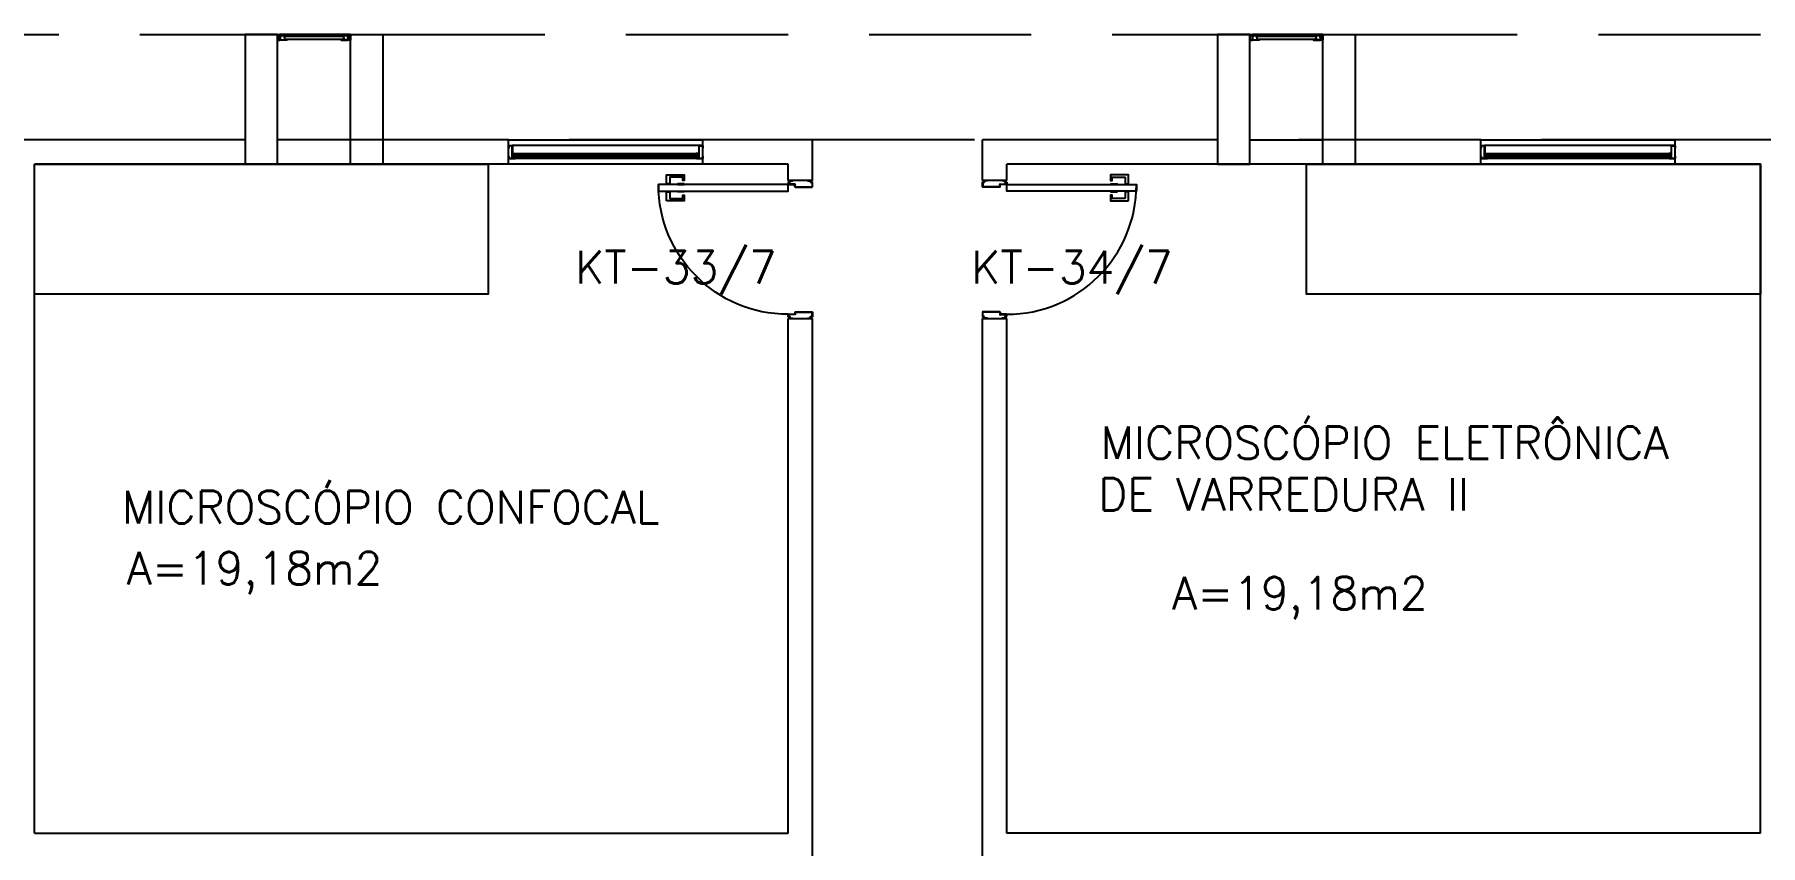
# Model space of a CAD drawing. Header units: millimetres. Extents: x 2128 to 2646, y 1972 to 2207.
# Drawn here: x 2406.51 to 2417.16, y 2131.64 to 2136.64 of the extents above; entities that cross this region are included whole.
import ezdxf

# ---------------------------------------------------------------- set-up
doc = ezdxf.new("R2010")
doc.units = ezdxf.units.MM
doc.linetypes.add('HIDDEN', pattern=[0.375, 0.25, -0.125])
for name, color, linetype in [('AR-ALV', 2, 'Continuous'), ('AR-BANCADAS', 1, 'Continuous'), ('AR-ESQ', 1, 'Continuous'), ('AR-ESTC', 3, 'Continuous'), ('AR-PEITORIL', 1, 'Continuous'), ('AR-PORTA', 1, 'Continuous'), ('BC- VISTA', 1, 'Continuous'), ('DT-ESQ-BAGUETE-C', 1, 'Continuous'), ('DT-ESQ-BAGUETE-V', 1, 'Continuous'), ('DT-ESQ-CHAPA DOBRADA-V', 1, 'Continuous'), ('DT-ESQ-MARCO-V', 1, 'Continuous'), ('DT-ESQ-PERFIL CADEIRA-C', 2, 'Continuous'), ('DT-ESQ-PERFIL CADEIRA-V', 2, 'Continuous'), ('DT-ESQ-PERFIL U-C', 2, 'Continuous'), ('DT-ESQ-VENEZIANA-C', 1, 'Continuous'), ('DT-ESQ-VENEZIANA-V', 1, 'Continuous'), ('DT-ESQ-VIDRO-C', 2, 'Continuous'), ('DT-TXTMOD', 1, 'Continuous'), ('ENDEREÇO', 2, 'Continuous'), ('maçaneta', 1, 'Continuous'), ('mov', 1, 'Continuous'), ('PM-PERFIL U-C', 2, 'Continuous'), ('pm1', 2, 'Continuous'), ('PROJ', 1, 'HIDDEN'), ('TEXTO', 2, 'Continuous'), ('Área', 2, 'Continuous')]:
    doc.layers.add(name, color=color, linetype=linetype)
doc.styles.add('S10', font='simplex.shx', dxfattribs={"height": 0.1})
doc.styles.add('UNB-100', font='simplex.shx', dxfattribs={"height": 0.2})
doc.styles.add('UNB1-100', font='simplex.shx', dxfattribs={"height": 0.2})

# ---------------------------------------------------------------- blocks, each defined once
blk = doc.blocks.new('EF01-P')
at = {"layer": 'DT-ESQ-BAGUETE-C', "ltscale": 0.1}
for points in [[(0.002, 0.035), (0.015, 0.035), (0.015, 0.033), (0.002, 0.033), (0.002, 0.005), (0.015, 0.005), (0.015, 0.004), (0.002, 0.004, -0.414214), (0, 0.005), (0, 0.033, -0.414214)], [(0.448, 0.035), (0.435, 0.035), (0.435, 0.033), (0.448, 0.033), (0.448, 0.005), (0.435, 0.005), (0.435, 0.004), (0.448, 0.004, 0.414214), (0.45, 0.005), (0.45, 0.033, 0.414214)]]:
    blk.add_lwpolyline(points, format="xyb", close=True, dxfattribs=at)
at = {"layer": 'DT-ESQ-PERFIL CADEIRA-C', "ltscale": 0.1}
for points in [[(0.01, 0.002), (0.01, 0.003), (0.002, 0.003, 1), (0.002, 0), (0.015, 0, 0.414214), (0.016, 0.002), (0.016, 0.033), (0.043, 0.033)], [(0.043, 0.006), (0.018, 0.006), (0.018, 0.016), (0.016, 0.016), (0.016, 0.006, 0.414214), (0.018, 0.005), (0.043, 0.005), (0.056, 0.005, 1), (0.056, 0.008), (0.043, 0.008), (0.043, 0.02), (0.043, 0.032), (0.056, 0.032, 1), (0.056, 0.035), (0.043, 0.035), (0.016, 0.035, 0.414214), (0.015, 0.033), (0.015, 0.002), (0.002, 0.002)], [(0.041, 0.02), (0.041, 0.032, -0.414214), (0.043, 0.033), (0.056, 0.033)], [(0.041, 0.02), (0.041, 0.008, 0.414214), (0.043, 0.006), (0.056, 0.006)], [(0.407, 0.006), (0.432, 0.006), (0.432, 0.016), (0.433, 0.016), (0.433, 0.006, -0.414214), (0.432, 0.005), (0.407, 0.005), (0.394, 0.005, -1), (0.394, 0.008), (0.407, 0.008), (0.407, 0.02), (0.407, 0.032), (0.394, 0.032, -1), (0.394, 0.035), (0.407, 0.035), (0.433, 0.035, -0.414214), (0.435, 0.033), (0.435, 0.002), (0.448, 0.002)], [(0.408, 0.02), (0.408, 0.032, 0.414214), (0.407, 0.033), (0.394, 0.033)], [(0.408, 0.02), (0.408, 0.008, -0.414214), (0.407, 0.006), (0.394, 0.006)], [(0.44, 0.002), (0.44, 0.003), (0.448, 0.003, -1), (0.448, 0), (0.435, 0, -0.414214), (0.433, 0.002), (0.433, 0.033), (0.407, 0.033)]]:
    blk.add_lwpolyline(points, format="xyb", dxfattribs=at)
at = {"layer": 'DT-ESQ-PERFIL CADEIRA-V', "ltscale": 0.1}
blk.add_line((0.015, 0), (0.435, 0), dxfattribs=at)
at = {"layer": 'DT-ESQ-VENEZIANA-C', "ltscale": 0.1}
for p, q in [((0.043, 0.011), (0.407, 0.011)), ((0.043, 0.009), (0.407, 0.009))]:
    blk.add_line(p, q, dxfattribs=at)
at = {"layer": 'DT-ESQ-VENEZIANA-V', "ltscale": 0.1}
blk.add_line((0.043, 0.031), (0.407, 0.031), dxfattribs=at)
blk = doc.blocks.new('EF05B-P')
at = {"layer": 'DT-ESQ-BAGUETE-C', "ltscale": 0.1}
for points in [[(0.039, -0.05), (0.0255, -0.05), (0.0255, -0.0485), (0.039, -0.0485), (0.039, -0.0365), (0.0255, -0.0365), (0.0255, -0.035), (0.039, -0.035, -0.4142136), (0.0405, -0.0365), (0.0405, -0.0485, -0.4142136)], [(1.161, -0.05), (1.1745, -0.05), (1.1745, -0.0485), (1.161, -0.0485), (1.161, -0.0365), (1.1745, -0.0365), (1.1745, -0.035), (1.161, -0.035, 0.4142136), (1.1595, -0.0365), (1.1595, -0.0485, 0.4142136)]]:
    blk.add_lwpolyline(points, format="xyb", close=True, dxfattribs=at)
at = {"layer": 'DT-ESQ-BAGUETE-V', "ltscale": 0.1}
blk.add_line((1.161, -0.05), (0.039, -0.05), dxfattribs=at)
at = {"layer": 'DT-ESQ-CHAPA DOBRADA-V', "ltscale": 0.1}
blk.add_line((1.16, -0.067), (0.04, -0.067), dxfattribs=at)
at = {"layer": 'DT-ESQ-MARCO-V', "ltscale": 0.1}
for p, q in [((0.0235, -0.035), (1.1765, -0.035)), ((0.0235, -0.115), (1.1765, -0.115))]:
    blk.add_line(p, q, dxfattribs=at)
at = {"layer": 'DT-ESQ-PERFIL U-C', "ltscale": 0.1}
for points in [[(0.025, -0.0655), (0.025, -0.0655, 0.4142136), (0.0235, -0.067), (0.0235, -0.1135), (0.0015, -0.1135), (0.0015, -0.1), (0, -0.1), (0, -0.1135, 0.4142136), (0.0015, -0.115), (0.0235, -0.115, 0.4142136), (0.025, -0.1135), (0.025, -0.067), (0.04, -0.067, 1), (0.04, -0.064), (0.025, -0.064), (0.025, -0.0365, 0.4142136), (0.0235, -0.035), (0.0015, -0.035, 0.4142136), (0, -0.0365), (0, -0.05), (0.0015, -0.05), (0.0015, -0.0365), (0.0235, -0.0365), (0.0235, -0.064, 0.4142136), (0.025, -0.0655), (0.04, -0.0655)], [(1.175, -0.0655), (1.175, -0.0655, -0.4142136), (1.1765, -0.067), (1.1765, -0.1135), (1.1985, -0.1135), (1.1985, -0.1), (1.2, -0.1), (1.2, -0.1135, -0.4142136), (1.1985, -0.115), (1.1765, -0.115, -0.4142136), (1.175, -0.1135), (1.175, -0.067), (1.16, -0.067, -1), (1.16, -0.064), (1.175, -0.064), (1.175, -0.0365, -0.4142136), (1.1765, -0.035), (1.1985, -0.035, -0.4142136), (1.2, -0.0365), (1.2, -0.05), (1.1985, -0.05), (1.1985, -0.0365), (1.1765, -0.0365), (1.1765, -0.064, -0.4142136), (1.175, -0.0655), (1.16, -0.0655)]]:
    blk.add_lwpolyline(points, format="xyb", dxfattribs=at)
at = {"layer": 'DT-ESQ-VIDRO-C', "ltscale": 0.1}
blk.add_lwpolyline([(0.027, -0.062), (0.027, -0.052), (1.173, -0.052), (1.173, -0.062)], close=True, dxfattribs=at)
at = {"layer": 'DT-TXTMOD', "ltscale": 0.1, "style": 'S10', "flags": 3}
blk.add_attdef('EF05B', (0.05, 0), '', height=0.1, dxfattribs=at)
blk = doc.blocks.new('PM3')
at = {"layer": 'maçaneta'}
for points in [[(0.02, 0.825), (-0.035, 0.825), (-0.035, 0.715), (0, 0.715), (0, 0.725), (-0.02, 0.725), (-0.02, 0.804, -0.414214), (-0.019, 0.805), (0.02, 0.805)], [(0.125, 0.825), (0.07, 0.825), (0.07, 0.805), (0.108, 0.805, -0.414214), (0.11, 0.804), (0.11, 0.725), (0.09, 0.725), (0.09, 0.715), (0.125, 0.715)]]:
    blk.add_lwpolyline(points, format="xyb", close=True, dxfattribs=at)
for points in [[(0.02, 0.715), (0.02, 0.755), (0.025, 0.755), (0.025, 0.715)], [(0.07, 0.715), (0.07, 0.755), (0.065, 0.755), (0.065, 0.715)]]:
    blk.add_lwpolyline(points, close=True, dxfattribs=at)
at = {"layer": 'mov'}
blk.add_arc((0.025, 0.075), 0.8, 0, 90, dxfattribs=at)
at = {"layer": 'PM-PERFIL U-C'}
for p, q in [((0, 0.045), (0, 0.063)), ((0.002, 0.045), (0, 0.045)), ((0.001, 0.065), (0.01, 0.065)), ((0.002, 0.063), (0.002, 0.045)), ((0.01, 0.063), (0.002, 0.063)), ((0.01, 0.065), (0.01, 0.073)), ((0.011, 0.075), (0.023, 0.075)), ((0.012, 0.073), (0.012, 0.064)), ((0.023, 0.073), (0.012, 0.073)), ((0.023, 0.033), (0.023, 0.073)), ((0.038, 0.032), (0.024, 0.032)), ((0.025, 0.073), (0.025, 0.034)), ((0.038, 0.034), (0.025, 0.034)), ((0.038, 0.032), (0.038, -0.073)), ((0.04, 0.032), (0.04, -0.074)), ((0.81, 0.032), (0.81, -0.074)), ((0.812, 0.034), (0.825, 0.034)), ((0.812, 0.032), (0.826, 0.032)), ((0.812, 0.032), (0.812, -0.073)), ((0.825, 0.073), (0.825, 0.034)), ((0.839, 0.075), (0.827, 0.075)), ((0.827, 0.073), (0.838, 0.073)), ((0.827, 0.033), (0.827, 0.073)), ((0.838, 0.073), (0.838, 0.064)), ((0.84, 0.065), (0.84, 0.073)), ((0.849, 0.065), (0.84, 0.065)), ((0.84, 0.063), (0.848, 0.063)), ((0.848, 0.063), (0.848, 0.045)), ((0.848, 0.045), (0.85, 0.045)), ((0.85, 0.045), (0.85, 0.063)), ((0, -0.045), (0.002, -0.045)), ((0, -0.064), (0, -0.045)), ((0.01, -0.065), (0.001, -0.065)), ((0.002, -0.045), (0.002, -0.063)), ((0.002, -0.063), (0.01, -0.063)), ((0.01, -0.074), (0.01, -0.065)), ((0.038, -0.075), (0.011, -0.075)), ((0.012, -0.065), (0.012, -0.073)), ((0.012, -0.073), (0.038, -0.073)), ((0.838, -0.073), (0.812, -0.073)), ((0.812, -0.075), (0.839, -0.075)), ((0.838, -0.065), (0.838, -0.073)), ((0.848, -0.063), (0.84, -0.063)), ((0.84, -0.074), (0.84, -0.065)), ((0.84, -0.065), (0.849, -0.065)), ((0.85, -0.045), (0.848, -0.045)), ((0.848, -0.045), (0.848, -0.063)), ((0.85, -0.064), (0.85, -0.045))]:
    blk.add_line(p, q, dxfattribs=at)
for centre, start, end in [((0.001, 0.063), 90, 180), ((0.011, 0.073), 90, 180), ((0.01, 0.064), 270, 0), ((0.023, 0.073), 360, 90), ((0.024, 0.033), 180, 270), ((0.038, 0.032), 0, 90), ((0.812, 0.032), 90, 180), ((0.827, 0.073), 90, 180), ((0.826, 0.033), 270, 0), ((0.84, 0.064), 180, 270), ((0.839, 0.073), 0, 90), ((0.849, 0.063), 0, 90), ((0.001, -0.064), 180, 270), ((0.01, -0.065), 0, 90), ((0.011, -0.074), 180, 270), ((0.038, -0.074), 269.9386, 0), ((0.812, -0.074), 180, 270.0614), ((0.84, -0.065), 90, 180), ((0.839, -0.074), 270, 0), ((0.849, -0.064), 270, 0)]:
    blk.add_arc(centre, 0.0015, start, end, dxfattribs=at)
at = {"layer": 'pm1'}
blk.add_lwpolyline([(0.065, 0.875), (0.065, 0.075), (0.025, 0.075), (0.025, 0.875)], close=True, dxfattribs=at)
blk = doc.blocks.new('BCL10')
at = {"layer": 'BC- VISTA'}
blk.add_lwpolyline([(0.8, 0), (0.8, -2.8), (0, -2.8), (0, 0)], close=True, dxfattribs=at)

msp = doc.modelspace()

# ---------------------------------------------------------------- linework, layer by layer
at = {"layer": 'AR-ALV'}
for p, q in [((2407.811, 2135.99), (2403.961, 2135.99)), ((2408.461, 2135.99), (2408.011, 2135.99)), ((2409.436, 2135.99), (2408.661, 2135.99)), ((2409.436, 2135.84), (2409.436, 2135.99)), ((2411.311, 2135.99), (2410.636, 2135.99)), ((2410.636, 2135.84), (2410.636, 2135.99)), ((2411.311, 2135.74), (2411.311, 2135.99)), ((2413.811, 2135.99), (2412.361, 2135.99)), ((2412.361, 2135.74), (2412.361, 2135.99)), ((2414.011, 2135.99), (2414.461, 2135.99)), ((2415.436, 2135.99), (2414.661, 2135.99)), ((2415.436, 2135.84), (2415.436, 2135.99)), ((2419.811, 2135.99), (2416.636, 2135.99)), ((2416.636, 2135.84), (2416.636, 2135.99)), ((2409.436, 2135.84), (2406.511, 2135.84)), ((2406.511, 2131.715), (2406.511, 2135.84)), ((2411.161, 2135.84), (2410.636, 2135.84)), ((2411.161, 2135.74), (2411.161, 2135.84)), ((2415.436, 2135.84), (2412.511, 2135.84)), ((2412.511, 2135.74), (2412.511, 2135.84)), ((2417.161, 2135.84), (2416.636, 2135.84)), ((2417.161, 2131.715), (2417.161, 2135.84)), ((2411.311, 2135.74), (2411.161, 2135.74)), ((2412.511, 2135.74), (2412.361, 2135.74)), ((2411.161, 2134.89), (2411.311, 2134.89)), ((2411.161, 2131.715), (2411.161, 2134.89)), ((2411.311, 2131.465), (2411.311, 2134.89)), ((2412.361, 2134.89), (2412.511, 2134.89)), ((2412.361, 2130.865), (2412.361, 2134.89)), ((2412.511, 2131.715), (2412.511, 2134.89)), ((2406.511, 2131.715), (2411.161, 2131.715)), ((2417.161, 2131.715), (2412.511, 2131.715))]:
    msp.add_line(p, q, dxfattribs=at)
at = {"layer": 'AR-ESTC'}
for p, q in [((2408.011, 2136.64), (2407.811, 2136.64)), ((2407.811, 2136.64), (2407.811, 2135.84)), ((2408.011, 2135.84), (2408.011, 2136.64)), ((2408.461, 2136.64), (2408.661, 2136.64)), ((2408.461, 2135.84), (2408.461, 2136.64)), ((2408.661, 2136.64), (2408.661, 2135.84)), ((2414.011, 2136.64), (2413.811, 2136.64)), ((2413.811, 2136.64), (2413.811, 2135.84)), ((2414.011, 2135.84), (2414.011, 2136.64)), ((2414.461, 2136.64), (2414.661, 2136.64)), ((2414.461, 2135.84), (2414.461, 2136.64)), ((2414.661, 2136.64), (2414.661, 2135.84)), ((2407.811, 2135.84), (2408.011, 2135.84)), ((2408.661, 2135.84), (2408.461, 2135.84)), ((2413.811, 2135.84), (2414.011, 2135.84)), ((2414.661, 2135.84), (2414.461, 2135.84))]:
    msp.add_line(p, q, dxfattribs=at)
at = {"layer": 'AR-PEITORIL'}
for p, q in [((2409.436, 2135.99), (2410.636, 2135.99)), ((2415.436, 2135.99), (2416.636, 2135.99)), ((2410.636, 2135.84), (2409.436, 2135.84)), ((2416.636, 2135.84), (2415.436, 2135.84))]:
    msp.add_line(p, q, dxfattribs=at)
at = {"layer": 'PROJ', "ltscale": 4}
for p, q in [((2372.661, 2136.64), (2437.811, 2136.64)), ((2437.811, 2135.99), (2399.412, 2135.99))]:
    msp.add_line(p, q, dxfattribs=at)

# ---------------------------------------------------------------- block references
at = {"layer": 'AR-BANCADAS', "rotation": 90}
for p in [(2406.511, 2135.04), (2414.361, 2135.04)]:
    msp.add_blockref('BCL10', p, dxfattribs=at)
at = {"layer": 'AR-ESQ', "rotation": 180}
for name, p in [('EF01-P', (2408.461, 2136.64)), ('EF01-P', (2414.461, 2136.64)), ('EF05B-P', (2410.636, 2135.84)), ('EF05B-P', (2416.636, 2135.84))]:
    msp.add_blockref(name, p, dxfattribs=at)
at = {"layer": 'AR-PORTA', "xscale": -1, "rotation": 90}
msp.add_blockref('PM3', (2411.236, 2135.74), dxfattribs=at)
at = {"layer": 'AR-PORTA', "rotation": 270}
msp.add_blockref('PM3', (2412.436, 2135.74), dxfattribs=at)

# ---------------------------------------------------------------- texts
at = {"layer": 'ENDEREÇO', "style": 'UNB1-100'}
for s, p in [('KT-33/7', (2409.848, 2135.106)), ('KT-34/7', (2412.292, 2135.106))]:
    msp.add_text(s, height=0.2, dxfattribs=at).set_placement(p)
at = {"layer": 'TEXTO', "style": 'UNB-100'}
for s, p in [('MICROSCÓPIO ELETRÔNICA ', (2413.09, 2134.023)), ('MICROSCÓPIO CONFOCAL', (2407.051, 2133.626)), ('DE VARREDURA II', (2413.075, 2133.705))]:
    msp.add_text(s, height=0.2, dxfattribs=at).set_placement(p)
at = {"layer": 'Área', "style": 'UNB-100'}
for p in [(2407.081, 2133.25), (2413.531, 2133.096)]:
    msp.add_text('A=19,18m2', height=0.2, dxfattribs=at).set_placement(p)

doc.saveas('drawing.dxf')
